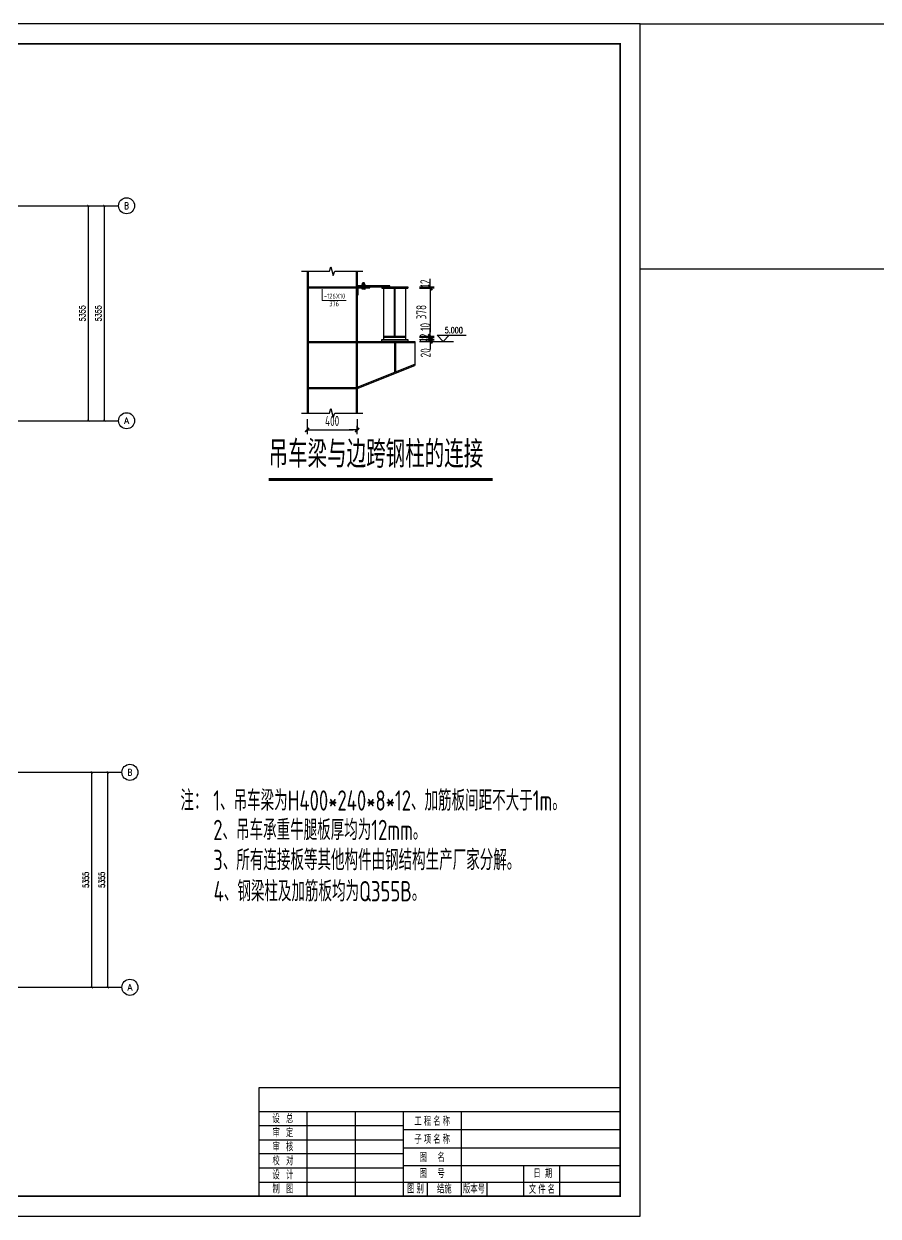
# Model space of a CAD drawing. Extents: x 1129386 to 1651949, y 463500 to 493200.
# Drawn here: x 1309439 to 1330716, y 463500 to 493200 of the extents above; entities that cross this region are included whole.
import ezdxf
from ezdxf.enums import TextEntityAlignment as Align

# ---------------------------------------------------------------- set-up
doc = ezdxf.new("R2010")
doc.units = 0
doc.header["$LTSCALE"] = 1000
doc.header["$MEASUREMENT"] = 0
doc.linetypes.add('CENTER', pattern=[50.8, 31.75, -6.35, 6.35, -6.35])
for name, color, linetype in [('1', 7, 'Continuous'), ('10', 7, 'Continuous'), ('20', 2, 'Continuous'), ('8', 8, 'Continuous'), ('9', 3, 'Continuous'), ('AXIS', 3, 'Continuous'), ('AXIS_TEXT', 7, 'Continuous'), ('C', 6, 'CENTER'), ('D', 4, 'Continuous'), ('DIM_ELEV', 3, 'Continuous'), ('DIM_SYMB', 3, 'Continuous'), ('DOTE', 1, 'Continuous'), ('M_Prof', 2, 'Continuous'), ('PUB_TEXT', 7, 'Continuous'), ('TC', 151, 'Continuous'), ('THIN', 7, 'Continuous')]:
    doc.layers.add(name, color=color, linetype=linetype)
doc.layers.add('钢板标注', color=9, linetype='Continuous', lineweight=18)
doc.styles.add('_TCH_AXIS', font='COMPLEX', dxfattribs={"bigfont": 'GBCBIG'})
doc.styles.add('_TCH_DIM', font='SIMPLEX', dxfattribs={"bigfont": 'GBCBIG'})
doc.styles.add('COMPLEX', font='COMPLEX')
doc.styles.add('DIM_FONT', font='SIMPLEX', dxfattribs={"width": 0.7, "bigfont": 'GBCBIG'})
doc.styles.add('HZ', font='tssdeng.shx', dxfattribs={"width": 0.7, "bigfont": 'tssdchn.shx'})
doc.styles.get("Standard").update_dxf_attribs({"font": 'gbenor.shx', "bigfont": 'gbcbig.shx'})
doc.styles.add('TSSD_Rein', font='tssdeng.shx', dxfattribs={"width": 0.7, "bigfont": 'tssdchn.shx'})
doc.styles.add('XKB', font='tjtxt.shx', dxfattribs={"width": 0.7, "bigfont": 'tssdchn.shx'})
doc.dimstyles.new('1-1', dxfattribs={"dimscale": 100, "dimtxt": 3.5, "dimasz": 1, "dimexe": 0, "dimexo": 1.5, "dimgap": 1, "dimtad": 1, "dimdec": 0, "dimzin": 0, "dimdsep": 46, "dimtxsty": 'HZ', "dimblk": 'TJDIM', "dimcen": 0, "dimclrd": 3, "dimclre": 3, "dimclrt": 7, "dimaunit": 1, "dimadec": 0, "dimazin": 0, "dimtfac": 1, "dimtdec": 0, "dimtix": 1, "dimtmove": 2, "dimatfit": 3, "dimldrblk": 'TJDIM', "dimfxl": 0, "dimtolj": 1, "dimarcsym": 0})
doc.dimstyles.new('DIMN50', dxfattribs={"dimscale": 0.5, "dimtxt": 300, "dimasz": 100, "dimexe": 250, "dimexo": 300, "dimgap": 150, "dimtad": 1, "dimdec": 0, "dimzin": 0, "dimdsep": 46, "dimtxsty": 'DIM_FONT', "dimblk": 'ARCHTICK', "dimcen": 0.09, "dimclrt": 7, "dimazin": 2, "dimtfac": 1, "dimtdec": 0, "dimtix": 1, "dimtmove": 2, "dimatfit": 3, "dimldrblk": 'ARCHTICK', "dimfxl": 0, "dimtolj": 1, "dimtzin": 0, "dimarcsym": 0})

# ---------------------------------------------------------------- blocks, each defined once
blk = doc.blocks.new('_ArchTick')
at = {"color": 0, "linetype": 'ByBlock', "const_width": 0.4}
blk.add_lwpolyline([(-0.5, -0.5), (0.5, 0.5)], dxfattribs=at)
blk = doc.blocks.new('*D71')
at = {"layer": 'AXIS', "color": 0, "lineweight": -2}
for p, q in [((1309947, 488669), (1311172, 488669)), ((1311047, 483314), (1311047, 488669)), ((1309947, 483314), (1311172, 483314))]:
    blk.add_line(p, q, dxfattribs=at)
at = {"layer": 'Defpoints', "color": 0}
for p in [(1309797, 488669), (1311047, 488669), (1309797, 483314)]:
    blk.add_point(p, dxfattribs=at)
at = {"layer": 'AXIS', "color": 0, "lineweight": -2, "xscale": 50, "yscale": 50, "zscale": 50}
for p, rotation in [((1311047, 488669), 90), ((1311047, 483314), 270)]:
    blk.add_blockref('_ArchTick', p, dxfattribs=dict(at, rotation=rotation))
at = {"layer": 'AXIS', "color": 7, "insert": (1310897, 485991), "char_height": 150, "attachment_point": 5, "rotation": 90, "style": 'DIM_FONT'}
blk.add_mtext('\\A1;5355', dxfattribs=at)
blk = doc.blocks.new('*D72')
at = {"layer": 'AXIS', "color": 0, "lineweight": -2}
for p, q in [((1309947, 488669), (1311572, 488669)), ((1311447, 483314), (1311447, 488669)), ((1309947, 483314), (1311572, 483314))]:
    blk.add_line(p, q, dxfattribs=at)
at = {"layer": 'Defpoints', "color": 0}
for p in [(1309797, 488669), (1311447, 488669), (1309797, 483314)]:
    blk.add_point(p, dxfattribs=at)
at = {"layer": 'AXIS', "color": 0, "lineweight": -2, "xscale": 50, "yscale": 50, "zscale": 50}
for p, rotation in [((1311447, 488669), 90), ((1311447, 483314), 270)]:
    blk.add_blockref('_ArchTick', p, dxfattribs=dict(at, rotation=rotation))
at = {"layer": 'AXIS', "color": 7, "insert": (1311297, 485991), "char_height": 150, "attachment_point": 5, "rotation": 90, "style": 'DIM_FONT'}
blk.add_mtext('\\A1;5355', dxfattribs=at)
blk = doc.blocks.new('_AXISO')
blk.add_circle((0, 0), 0.5)
at = {"layer": 'AXIS_TEXT', "style": 'COMPLEX', "width": 1.041667}
blk.add_attdef('A', text='', height=0.56, dxfattribs=at).set_placement((-0.25, -0.28), (0.25, -0.28), align=Align.FIT)
blk = doc.blocks.new('*D84')
at = {"layer": 'AXIS', "color": 0, "lineweight": -2}
for p, q in [((1310030, 474556), (1311255, 474556)), ((1311130, 469201), (1311130, 474556)), ((1310030, 469201), (1311255, 469201))]:
    blk.add_line(p, q, dxfattribs=at)
at = {"layer": 'Defpoints', "color": 0}
for p in [(1309880, 474556), (1311130, 474556), (1309880, 469201)]:
    blk.add_point(p, dxfattribs=at)
at = {"layer": 'AXIS', "color": 0, "lineweight": -2, "xscale": 50, "yscale": 50, "zscale": 50}
for p, rotation in [((1311130, 474556), 90), ((1311130, 469201), 270)]:
    blk.add_blockref('_ArchTick', p, dxfattribs=dict(at, rotation=rotation))
at = {"layer": 'AXIS', "color": 7, "insert": (1310980, 471878), "char_height": 150, "attachment_point": 5, "rotation": 90, "style": 'DIM_FONT'}
blk.add_mtext('\\A1;5355', dxfattribs=at)
blk = doc.blocks.new('*D85')
at = {"layer": 'AXIS', "color": 0, "lineweight": -2}
for p, q in [((1310030, 474556), (1311655, 474556)), ((1311530, 469201), (1311530, 474556)), ((1310030, 469201), (1311655, 469201))]:
    blk.add_line(p, q, dxfattribs=at)
at = {"layer": 'Defpoints', "color": 0}
for p in [(1309880, 474556), (1311530, 474556), (1309880, 469201)]:
    blk.add_point(p, dxfattribs=at)
at = {"layer": 'AXIS', "color": 0, "lineweight": -2, "xscale": 50, "yscale": 50, "zscale": 50}
for p, rotation in [((1311530, 474556), 90), ((1311530, 469201), 270)]:
    blk.add_blockref('_ArchTick', p, dxfattribs=dict(at, rotation=rotation))
at = {"layer": 'AXIS', "color": 7, "insert": (1311380, 471878), "char_height": 150, "attachment_point": 5, "rotation": 90, "style": 'DIM_FONT'}
blk.add_mtext('\\A1;5355', dxfattribs=at)
blk = doc.blocks.new('TJDIM')
at = {"color": 2, "const_width": 0.45}
blk.add_lwpolyline([(-0.5, -0.5), (0.5, 0.5)], dxfattribs=at)
at = {"layer": '9', "color": 3, "linetype": 'Continuous'}
for p, q in [((0, 0), (-2, 0)), ((0, -1), (0, 1))]:
    blk.add_line(p, q, dxfattribs=at)
blk = doc.blocks.new('*D98')
at = {"layer": '1', "color": 3, "lineweight": -2}
for p, q in [((1316492, 483356), (1316492, 483083)), ((1317742, 483356), (1317742, 483083))]:
    blk.add_line(p, q, dxfattribs=at)
at = {"layer": '1', "color": 3, "linetype": 'ByBlock', "lineweight": -2}
blk.add_line((1316592, 483083), (1317642, 483083), dxfattribs=at)
at = {"layer": 'Defpoints', "color": 0}
for p in [(1316492, 483506), (1317742, 483506), (1317742, 483083)]:
    blk.add_point(p, dxfattribs=at)
at = {"layer": '1', "color": 3, "lineweight": -2, "xscale": 100, "yscale": 100, "zscale": 100, "rotation": 180}
blk.add_blockref('TJDIM', (1316492, 483083), dxfattribs=at)
at = {"layer": '1', "color": 3, "lineweight": -2, "xscale": 100, "yscale": 100, "zscale": 100}
blk.add_blockref('TJDIM', (1317742, 483083), dxfattribs=at)
at = {"layer": '1', "color": 7, "insert": (1317117, 483308), "char_height": 250, "attachment_point": 5, "style": 'HZ'}
blk.add_mtext('\\A1;400', dxfattribs=at)
blk = doc.blocks.new('A$C14090232')
for p, q in [((8, 316), (0, 309)), ((0, 309), (0, 241)), ((151, 241), (0, 241)), ((151, 151), (0, 151)), ((0, 151), (0, 75)), ((151, 75), (0, 75)), ((144, 316), (8, 316)), ((28, 241), (28, 151)), ((28, 75), (28, 14)), ((28, 14), (42, 0)), ((38, 316), (38, 241)), ((38, 75), (38, 151)), ((108, 0), (122, 14)), ((113, 316), (113, 241)), ((113, 75), (113, 151)), ((122, 241), (122, 151)), ((122, 75), (122, 14)), ((144, 316), (151, 309)), ((151, 309), (151, 241)), ((151, 151), (151, 75)), ((108, 0), (42, 0))]:
    blk.add_line(p, q)
for centre, start, end in [((33, 311), 1.70034, 89.26979), ((33, 80), 270.73021, 358.29966), ((43, 311), 90.73021, 178.29966), ((43, 80), 181.70034, 269.26979), ((108, 311), 1.70034, 89.26979), ((108, 80), 270.73021, 358.29966), ((118, 311), 90.73021, 178.29966), ((118, 80), 181.70034, 269.26979)]:
    blk.add_arc(centre, 4.97, start, end)
at = {"layer": 'C'}
blk.add_line((75, 241), (75, 151), dxfattribs=at)
at = {"layer": 'D'}
for p, q in [((122, 71), (28, 71)), ((122, 61), (28, 61)), ((122, 52), (28, 52)), ((122, 42), (28, 42)), ((122, 33), (28, 33)), ((122, 24), (28, 24)), ((122, 14), (28, 14))]:
    blk.add_line(p, q, dxfattribs=at)
blk = doc.blocks.new('*D99')
at = {"layer": '1', "color": 3, "linetype": 'ByBlock', "lineweight": -2}
for p, q in [((1319562, 486746), (1319562, 486846)), ((1319562, 486646), (1319562, 486616)), ((1319562, 486516), (1319562, 486416))]:
    blk.add_line(p, q, dxfattribs=at)
at = {"layer": '1', "color": 3, "lineweight": -2}
for p, q in [((1319294, 486646), (1319562, 486646)), ((1319294, 486616), (1319562, 486616))]:
    blk.add_line(p, q, dxfattribs=at)
at = {"layer": 'Defpoints', "color": 0}
for p in [(1319144, 486646), (1319144, 486616), (1319562, 486616)]:
    blk.add_point(p, dxfattribs=at)
at = {"layer": '1', "color": 3, "lineweight": -2, "xscale": 100, "yscale": 100, "zscale": 100}
for p, rotation in [((1319562, 486646), 270), ((1319562, 486616), 90)]:
    blk.add_blockref('TJDIM', p, dxfattribs=dict(at, rotation=rotation))
at = {"layer": '1', "color": 7, "insert": (1319437, 486735), "char_height": 250, "attachment_point": 5, "rotation": 90, "style": 'HZ'}
blk.add_mtext('\\A1;12', dxfattribs=at)
blk = doc.blocks.new('*D100')
at = {"layer": '1', "color": 3, "lineweight": -2}
for p, q in [((1319294, 486616), (1319562, 486616)), ((1319294, 485421), (1319562, 485421))]:
    blk.add_line(p, q, dxfattribs=at)
at = {"layer": '1', "color": 3, "linetype": 'ByBlock', "lineweight": -2}
blk.add_line((1319562, 486516), (1319562, 485521), dxfattribs=at)
at = {"layer": 'Defpoints', "color": 0}
for p in [(1319144, 486616), (1319144, 485421), (1319562, 485421)]:
    blk.add_point(p, dxfattribs=at)
at = {"layer": '1', "color": 3, "lineweight": -2, "xscale": 100, "yscale": 100, "zscale": 100}
for p, rotation in [((1319562, 486616), 90), ((1319562, 485421), 270)]:
    blk.add_blockref('TJDIM', p, dxfattribs=dict(at, rotation=rotation))
at = {"layer": '1', "color": 7, "insert": (1319337, 486019), "char_height": 250, "attachment_point": 5, "rotation": 90, "style": 'HZ'}
blk.add_mtext('\\A1;378', dxfattribs=at)
blk = doc.blocks.new('*D101')
at = {"layer": '1', "color": 3, "linetype": 'ByBlock', "lineweight": -2}
for p, q in [((1319562, 485521), (1319562, 485621)), ((1319562, 485421), (1319562, 485396)), ((1319562, 485296), (1319562, 485196))]:
    blk.add_line(p, q, dxfattribs=at)
at = {"layer": '1', "color": 3, "lineweight": -2}
for p, q in [((1319294, 485421), (1319562, 485421)), ((1319294, 485396), (1319562, 485396))]:
    blk.add_line(p, q, dxfattribs=at)
at = {"layer": 'Defpoints', "color": 0}
for p in [(1319144, 485421), (1319144, 485396), (1319562, 485396)]:
    blk.add_point(p, dxfattribs=at)
at = {"layer": '1', "color": 3, "lineweight": -2, "xscale": 100, "yscale": 100, "zscale": 100}
for p, rotation in [((1319562, 485421), 270), ((1319562, 485396), 90)]:
    blk.add_blockref('TJDIM', p, dxfattribs=dict(at, rotation=rotation))
at = {"layer": '1', "color": 7, "insert": (1319437, 485651), "char_height": 250, "attachment_point": 5, "rotation": 90, "style": 'HZ'}
blk.add_mtext('\\A1;10', dxfattribs=at)
blk = doc.blocks.new('*D102')
at = {"layer": '1', "color": 3, "linetype": 'ByBlock', "lineweight": -2}
for p, q in [((1319562, 485496), (1319562, 485596)), ((1319562, 485396), (1319562, 485341)), ((1319562, 485241), (1319562, 485141))]:
    blk.add_line(p, q, dxfattribs=at)
at = {"layer": '1', "color": 3, "lineweight": -2}
for p, q in [((1319294, 485396), (1319562, 485396)), ((1319294, 485341), (1319562, 485341))]:
    blk.add_line(p, q, dxfattribs=at)
at = {"layer": 'Defpoints', "color": 0}
for p in [(1319144, 485396), (1319144, 485341), (1319562, 485341)]:
    blk.add_point(p, dxfattribs=at)
at = {"layer": '1', "color": 3, "lineweight": -2, "xscale": 100, "yscale": 100, "zscale": 100}
for p, rotation in [((1319562, 485396), 270), ((1319562, 485341), 90)]:
    blk.add_blockref('TJDIM', p, dxfattribs=dict(at, rotation=rotation))
at = {"layer": '1', "color": 7, "insert": (1319428, 485369), "char_height": 250, "attachment_point": 5, "rotation": 90, "style": 'HZ'}
blk.add_mtext('\\A1;22', dxfattribs=at)
blk = doc.blocks.new('*D103')
at = {"layer": '1', "color": 3, "lineweight": -2}
for p, q in [((1319294, 485341), (1319562, 485341)), ((1319294, 485291), (1319562, 485291))]:
    blk.add_line(p, q, dxfattribs=at)
at = {"layer": '1', "color": 3, "linetype": 'ByBlock', "lineweight": -2}
for p, q in [((1319562, 485441), (1319562, 485541)), ((1319562, 485341), (1319562, 485291)), ((1319562, 485191), (1319562, 485091))]:
    blk.add_line(p, q, dxfattribs=at)
at = {"layer": 'Defpoints', "color": 0}
for p in [(1319144, 485341), (1319144, 485291), (1319562, 485291)]:
    blk.add_point(p, dxfattribs=at)
at = {"layer": '1', "color": 3, "lineweight": -2, "xscale": 100, "yscale": 100, "zscale": 100}
for p, rotation in [((1319562, 485341), 270), ((1319562, 485291), 90)]:
    blk.add_blockref('TJDIM', p, dxfattribs=dict(at, rotation=rotation))
at = {"layer": '1', "color": 7, "insert": (1319443, 485005), "char_height": 250, "attachment_point": 5, "rotation": 90, "style": 'HZ'}
blk.add_mtext('\\A1;20', dxfattribs=at)

msp = doc.modelspace()

# ---------------------------------------------------------------- linework, layer by layer
at = {"layer": '1', "ltscale": 0.5}
msp.add_lwpolyline([(1282741.1, 463500.1), (1324791, 463500.1), (1324791, 493200), (1282741.1, 493200)], close=True, dxfattribs=at)
at = {"layer": '1', "color": 8}
msp.add_lwpolyline([(1324791, 493200), (1332045.9, 493200), (1332045.9, 487087.1), (1324791, 487087.1)], close=True, dxfattribs=at)
at = {"layer": '1'}
for points in [[(1324291, 466100.1), (1315291, 466100.1)], [(1316491, 464000.1), (1316491, 466100.1)], [(1317691, 466100.1), (1317691, 464000.1)], [(1318891, 464000.1), (1318891, 466100.1)], [(1320327.3, 466100.1), (1320327.3, 464000.1)], [(1318891, 465750.1), (1315291, 465750.1)], [(1315291, 465400.1), (1318891, 465400.1)], [(1324291, 465650.1), (1318891, 465650.1)], [(1318891, 465200.1), (1324291, 465200.1)], [(1318891, 465050.1), (1315291, 465050.1)], [(1315291, 464700.1), (1318891, 464700.1)], [(1324291, 464750.1), (1318891, 464750.1)], [(1321891, 464000.1), (1321891, 464750.1)], [(1322791, 464350.1), (1322791, 464750.1)], [(1315291, 464350.1), (1324291, 464350.1)], [(1319494.2, 464000.1), (1319494.2, 464350.1)], [(1320973.5, 464350.1), (1320973.5, 464000.1)], [(1322791, 464000.1), (1322791, 464404.9)]]:
    msp.add_lwpolyline(points, dxfattribs=at)
at = {"layer": '10', "ltscale": 100}
for p, q in [((1318354.1, 486646.3), (1319004.1, 486646.3)), ((1318354.1, 486646.3), (1318354.1, 486616.3)), ((1318354.1, 486616.3), (1319004.1, 486616.3)), ((1318404.1, 485341.3), (1318404.1, 486616.3)), ((1318669.1, 485421.3), (1318669.1, 486616.3)), ((1318689.1, 485421.3), (1318689.1, 486616.3)), ((1318954.1, 485341.3), (1318954.1, 486616.3)), ((1319004.1, 486646.3), (1319004.1, 486616.3)), ((1318404.1, 485421.3), (1318954.1, 485421.3)), ((1318404.1, 485396.3), (1318404.1, 485421.3)), ((1318404.1, 485396.3), (1318954.1, 485396.3)), ((1318404.1, 485341.3), (1318954.1, 485341.3)), ((1318954.1, 485396.3), (1318954.1, 485421.3))]:
    msp.add_line(p, q, dxfattribs=at)
msp.add_lwpolyline([(1317761.6, 486646.3), (1318554.1, 486646.3), (1318554.1, 486671.3), (1317761.6, 486671.3)], close=True, dxfattribs=at)
at = {"layer": '20'}
for p, q in [((1316491.6, 487041.4), (1316491.6, 483506.1)), ((1316521.6, 487041.4), (1316521.6, 483506.1)), ((1317711.6, 487041.4), (1317711.6, 483506.1)), ((1317741.6, 487041.4), (1317741.6, 483506.1)), ((1316521.6, 486646.3), (1317711.6, 486646.3)), ((1316521.6, 486621.3), (1317711.6, 486621.3)), ((1318354, 485291.3), (1318354, 485341.3)), ((1318354, 485341.3), (1319004.2, 485341.3)), ((1319004.2, 485341.3), (1319004.2, 485291.3)), ((1316521.6, 485291.3), (1317711.6, 485291.3)), ((1316521.6, 485266.3), (1317711.6, 485266.3)), ((1317741.6, 485291.3), (1319179.1, 485291.3)), ((1317741.6, 485261.3), (1319179.1, 485261.3)), ((1319004.2, 485291.3), (1318354, 485291.3)), ((1318666.6, 485261.3), (1318666.6, 484518.6)), ((1318691.6, 485261.3), (1318691.6, 484528.6)), ((1319179.1, 485291.3), (1319179.1, 484691.3)), ((1317741.6, 484148.6), (1319179.1, 484723.6)), ((1317741.6, 484116.3), (1319179.1, 484691.3)), ((1316521.6, 484140.3), (1317711.6, 484140.3)), ((1316521.6, 484115.3), (1317711.6, 484115.3))]:
    msp.add_line(p, q, dxfattribs=at)
at = {"layer": '8', "ltscale": 0.5, "const_width": 40}
msp.add_lwpolyline([(1283991.1, 464000.1), (1324291, 464000.1), (1324291, 492700), (1283991.1, 492700)], close=True, dxfattribs=at)
at = {"layer": '8'}
msp.add_lwpolyline([(1324291, 466700.1), (1315291, 466700.1), (1315291, 464000.1)], dxfattribs=at)
at = {"layer": 'AXIS'}
for p, q in [((1309796.7, 488668.9), (1311796.7, 488668.9)), ((1309796.7, 483313.9), (1311796.7, 483313.9)), ((1309880.4, 474555.6), (1311880.4, 474555.6)), ((1309880.4, 469200.6), (1311880.4, 469200.6))]:
    msp.add_line(p, q, dxfattribs=at)
at = {"layer": 'DIM_ELEV'}
for p, q in [((1319885.3, 485291.3), (1319735.3, 485441.2)), ((1319735.3, 485441.2), (1320458.9, 485441.2)), ((1319885.3, 485291.3), (1320035.2, 485441.2)), ((1319433, 485291.3), (1320142.1, 485291.3))]:
    msp.add_line(p, q, dxfattribs=at)
at = {"layer": 'DIM_SYMB', "const_width": 70}
msp.add_lwpolyline([(1315536.7, 481849.4), (1321116.3, 481849.4)], dxfattribs=at)
at = {"layer": 'DOTE'}
for p, q in [((1287896.7, 488668.9), (1309796.7, 488668.9)), ((1287896.7, 483313.9), (1309796.7, 483313.9)), ((1287980.4, 474555.6), (1309880.4, 474555.6)), ((1287980.4, 469200.6), (1309880.4, 469200.6))]:
    msp.add_line(p, q, dxfattribs=at)
at = {"layer": 'M_Prof'}
msp.add_lwpolyline([(1317741.6, 486646.3), (1317741.6, 486446.3), (1317754.9, 486446.3, 0.4142136), (1317761.6, 486453), (1317761.6, 486606.3, -0.4142136), (1317781.6, 486626.3), (1318047.4, 486626.3, 0.4142136), (1318054.1, 486633), (1318054.1, 486646.3)], format="xyb", close=True, dxfattribs=at)
at = {"layer": 'THIN', "ltscale": 100}
for points in [[(1316351.6, 487041.4), (1317051.6, 487041.4), (1317086.6, 487151.4), (1317146.6, 486931.4), (1317181.6, 487041.4), (1317881.6, 487041.4)], [(1316351.6, 483506.1), (1317051.6, 483506.1), (1317086.6, 483616.1), (1317146.6, 483396.1), (1317181.6, 483506.1), (1317881.6, 483506.1)]]:
    msp.add_lwpolyline(points, dxfattribs=at)
at = {"layer": '钢板标注'}
for p, q in [((1316867.8, 486309.6), (1316867.8, 486591.3)), ((1317467.8, 486309.6), (1316867.8, 486309.6))]:
    msp.add_line(p, q, dxfattribs=at)

# ---------------------------------------------------------------- block references
at = {"layer": '10', "ltscale": 100, "xscale": -0.5, "yscale": 0.5, "zscale": 0.5, "rotation": 180}
msp.add_blockref('A$C14090232', (1317860.9, 486746.7), dxfattribs=at)
at = {"layer": 'AXIS'}
ref = msp.add_blockref('_AXISO', (1311996.7, 488668.9), dxfattribs=dict(at, xscale=400, yscale=400, zscale=400))
ref.add_attrib('A', 'B', dxfattribs={"layer": 'AXIS_TEXT', "height": 164.4, "style": '_TCH_AXIS', "width": 0.823529}).set_placement((1311941.9, 488586.7), (1312051.5, 488586.7), align=Align.FIT)
ref = msp.add_blockref('_AXISO', (1311996.7, 483313.9), dxfattribs=dict(at, xscale=400, yscale=400, zscale=400))
ref.add_attrib('A', 'A', dxfattribs={"layer": 'AXIS_TEXT', "height": 156.3, "style": '_TCH_AXIS', "width": 0.888889}).set_placement((1311937.1, 483235.7), (1312056.2, 483235.7), align=Align.FIT)
ref = msp.add_blockref('_AXISO', (1312080.4, 474555.6), dxfattribs=dict(at, xscale=400, yscale=400, zscale=400))
ref.add_attrib('A', 'B', dxfattribs={"layer": 'AXIS_TEXT', "height": 164.4, "style": '_TCH_AXIS', "width": 0.823529}).set_placement((1312025.6, 474473.4), (1312135.2, 474473.4), align=Align.FIT)
ref = msp.add_blockref('_AXISO', (1312080.4, 469200.6), dxfattribs=dict(at, xscale=400, yscale=400, zscale=400))
ref.add_attrib('A', 'A', dxfattribs={"layer": 'AXIS_TEXT', "height": 156.3, "style": '_TCH_AXIS', "width": 0.888889}).set_placement((1312020.9, 469122.5), (1312140, 469122.5), align=Align.FIT)

# ---------------------------------------------------------------- texts
at = {"layer": '1', "style": 'XKB', "width": 0.7}
for s, p in [('设   总', (1315891, 465818.5)), ('工 程 名 称', (1319609.2, 465754.9)), ('审   定', (1315891, 465468.5)), ('子 项 名 称', (1319609.2, 465304.9)), ('审   核', (1315891, 465118.5)), ('校   对', (1315891, 464768.5)), ('图     名', (1319609.2, 464854.9)), ('设   计', (1315891, 464418.5)), ('图     号', (1319609.2, 464454.9)), ('日  期', (1322364.2, 464454.9)), ('制   图', (1315891, 464068.5)), ('图 别', (1319192.6, 464071.5)), ('结施', (1319910.7, 464071.5)), ('版本号', (1320650.4, 464070.2)), ('文 件 名', (1322341, 464059.2))]:
    msp.add_text(s, height=200, dxfattribs=at).set_placement(p, align=Align.CENTER)
at = {"layer": 'PUB_TEXT', "style": '_TCH_DIM', "width": 0.705882}
msp.add_text('5.000', height=148.68, dxfattribs=at).set_placement((1319921.7, 485493.7))
at = {"layer": 'PUB_TEXT'}
msp.add_text('吊车梁与边跨钢柱的连接', height=675.177, dxfattribs=at).set_placement((1315532.7, 482142.1))
at = {"layer": 'TC', "color": 7, "style": 'TSSD_Rein', "width": 0.7}
for s, height, p in [('注：', 506.51, (1313339, 473600.7)), ('1、吊车梁为H400*240*8*12、加筋板间距不大于1m。', 506.508, (1314155.7, 473600.7)), ('2、吊车承重牛腿板厚均为12mm。', 506.508, (1314155.7, 472867.2)), ('3、所有连接板等其他构件由钢结构生产厂家分解。', 506.508, (1314155.7, 472117.6)), ('4、钢梁柱及加筋板均为Q355B。', 506.508, (1314165.7, 471340.7))]:
    msp.add_text(s, height=height, dxfattribs=at).set_placement(p)
at = {"layer": '钢板标注', "width": 0.85}
for s, p in [('-126X10', (1316914.1, 486354.6)), ('376', (1317045.3, 486165.5))]:
    msp.add_text(s, height=125, dxfattribs=at).set_placement(p)

# ---------------------------------------------------------------- dimensions: what is measured, and where the dimension line sits
at = {"layer": '1', "color": 1}
for base, p1, p2, text, picture, middle in [((1319562.4, 486616.3), (1319144, 486646.3), (1319144, 486616.3), '12', '*D99', (1319437.4, 486735)), ((1319562.4, 485396.3), (1319144, 485421.3), (1319144, 485396.3), '10', '*D101', (1319437.4, 485651.3)), ((1319562.4, 485341.3), (1319144, 485396.3), (1319144, 485341.3), '22', '*D102', (1319428.3, 485368.8)), ((1319562.4, 485291.3), (1319144, 485341.3), (1319144, 485291.3), '20', '*D103', (1319442.6, 485004.6))]:
    dim = msp.add_linear_dim(base=base, p1=p1, p2=p2, angle=90, text=text, dimstyle='1-1', override={"dimtxt": 2.5}, dxfattribs=at)
    dim.commit()
    dim.dimension.update_dxf_attribs({"geometry": picture, "text_midpoint": middle, "dimtype": 160})
dim = msp.add_linear_dim(base=(1319562.4, 485421.3), p1=(1319144, 486616.3), p2=(1319144, 485421.3), angle=90, text='378', dimstyle='1-1', override={"dimtxt": 2.5}, dxfattribs=at)
dim.commit()
dim.dimension.update_dxf_attribs({"geometry": '*D100', "text_midpoint": (1319337.4, 486018.8)})
dim = msp.add_linear_dim(base=(1317741.6, 483083.2), p1=(1316491.6, 483506.1), p2=(1317741.6, 483506.1), text='400', dimstyle='1-1', override={"dimtxt": 2.5}, dxfattribs=at)
dim.commit()
dim.dimension.update_dxf_attribs({"geometry": '*D98', "text_midpoint": (1317116.6, 483308.2)})
at = {"layer": 'AXIS'}
for p1, p2, distance, picture, middle in [((1309796.7, 483313.9), (1309796.7, 488668.9), -1250, '*D71', (1310896.7, 485991.4)), ((1309796.7, 483313.9), (1309796.7, 488668.9), -1650, '*D72', (1311296.7, 485991.4)), ((1309880.4, 469200.6), (1309880.4, 474555.6), -1250, '*D84', (1310980.4, 471878.1)), ((1309880.4, 469200.6), (1309880.4, 474555.6), -1650, '*D85', (1311380.4, 471878.1))]:
    dim = msp.add_aligned_dim(p1=p1, p2=p2, distance=distance, dimstyle='DIMN50', dxfattribs=at)
    dim.commit()
    dim.dimension.update_dxf_attribs({"geometry": picture, "text_midpoint": middle})

doc.saveas('drawing.dxf')
